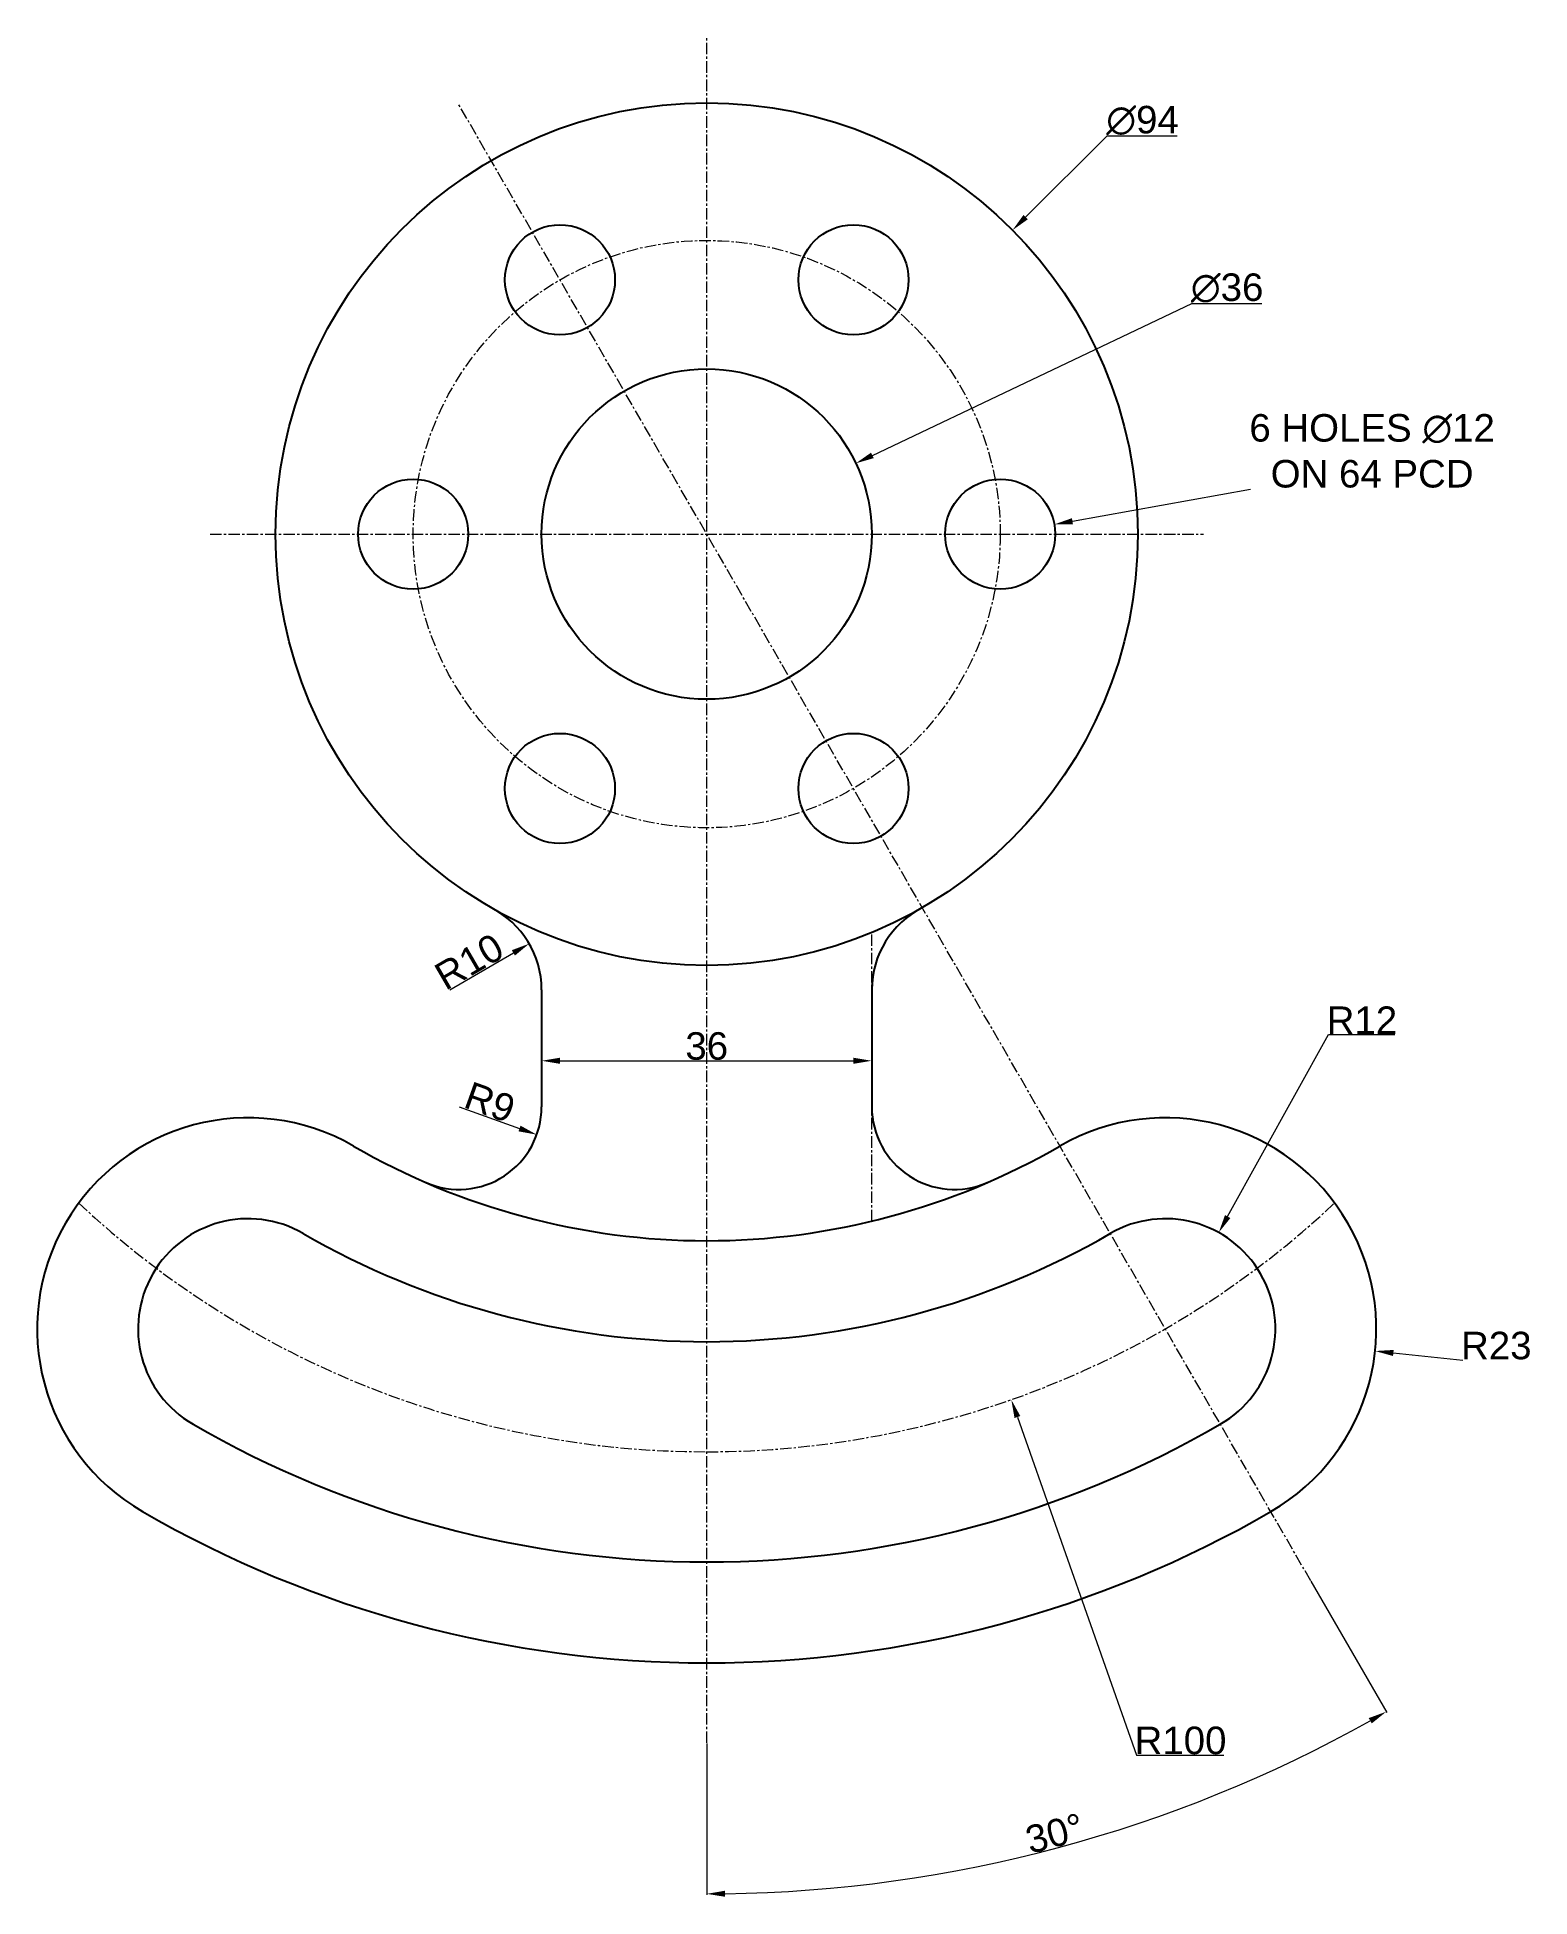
# Model space of a CAD drawing. Header units: millimetres. Extents: x -73 to 90, y -148 to 54.
import ezdxf

# ---------------------------------------------------------------- set-up
doc = ezdxf.new("R2010")
doc.units = ezdxf.units.MM
doc.header["$MEASUREMENT"] = 0
doc.linetypes.add('CENTER', pattern=[2, 1.25, -0.25, 0.25, -0.25])
doc.layers.add('AM_5', color=3, linetype='Continuous', lineweight=15)
doc.layers.add('AM_7', color=4, linetype='CENTER', lineweight=15)
doc.styles.get("Standard").update_dxf_attribs({"font": 'arial.ttf'})
doc.dimstyles.new('AM_ANSI$0', dxfattribs={"dimtxt": 3, "dimasz": 2, "dimexe": 0.1, "dimexo": 0.05, "dimgap": 0.06, "dimtad": 1, "dimtoh": 1, "dimdec": 3, "dimzin": 9, "dimdsep": 46, "dimtxsty": 'Standard', "dimcen": 0, "dimclrd": 256, "dimclre": 256, "dimclrt": 2, "dimadec": 0, "dimazin": 2, "dimtp": 0.1, "dimtm": 0.1, "dimtfac": 0.71, "dimtdec": 3, "dimtofl": 0, "dimtmove": 0, "dimatfit": 3, "dimfxl": 1, "dimtolj": 1, "dimtzin": 7, "dimlwd": -1, "dimlwe": -1, "dimarcsym": 1})
doc.dimstyles.new('AM_ANSI$2', dxfattribs={"dimtxt": 3, "dimasz": 2, "dimexe": 0.1, "dimexo": 0.05, "dimgap": 0.06, "dimtad": 1, "dimtoh": 1, "dimdec": 3, "dimzin": 9, "dimdsep": 46, "dimtxsty": 'Standard', "dimcen": 0, "dimclrd": 256, "dimclre": 256, "dimclrt": 2, "dimadec": 0, "dimazin": 2, "dimtp": 0.1, "dimtm": 0.1, "dimtfac": 0.71, "dimtdec": 3, "dimtofl": 0, "dimtmove": 0, "dimatfit": 3, "dimfxl": 1, "dimtolj": 1, "dimtzin": 7, "dimlwd": -1, "dimlwe": -1, "dimarcsym": 1})
doc.dimstyles.new('AM_ANSI$3', dxfattribs={"dimtxt": 3, "dimasz": 2, "dimexe": 0.1, "dimexo": 0.05, "dimgap": 0.06, "dimtad": 1, "dimtoh": 1, "dimdec": 3, "dimzin": 9, "dimdsep": 46, "dimtxsty": 'Standard', "dimcen": 0, "dimclrd": 256, "dimclre": 256, "dimclrt": 2, "dimadec": 0, "dimazin": 2, "dimtp": 0.1, "dimtm": 0.1, "dimtfac": 0.71, "dimtdec": 3, "dimtofl": 0, "dimtmove": 0, "dimatfit": 0, "dimfxl": 1, "dimtolj": 1, "dimtzin": 7, "dimlwd": -1, "dimlwe": -1, "dimarcsym": 1})
doc.dimstyles.new('AM_ANSI$4', dxfattribs={"dimtxt": 3, "dimasz": 2, "dimexe": 0.1, "dimexo": 0.05, "dimgap": 0.06, "dimtad": 1, "dimtoh": 1, "dimdec": 3, "dimzin": 9, "dimdsep": 46, "dimtxsty": 'Standard', "dimcen": 0, "dimclrd": 256, "dimclre": 256, "dimclrt": 2, "dimadec": 0, "dimazin": 2, "dimtp": 0.1, "dimtm": 0.1, "dimtfac": 0.71, "dimtdec": 3, "dimtofl": 0, "dimtmove": 0, "dimatfit": 0, "dimfxl": 1, "dimtolj": 1, "dimtzin": 7, "dimlwd": -1, "dimlwe": -1, "dimarcsym": 1})

# ---------------------------------------------------------------- blocks, each defined once
blk = doc.blocks.new('*D5')
at = {"layer": 'AM_5', "transparency": 16777216}
for p, q in [((-18, -56.08), (-18, -57.49)), ((18, -56.08), (18, -57.49)), ((-16, -57.39), (16, -57.39))]:
    blk.add_line(p, q, dxfattribs=at)
for points in [[(-16, -57.06), (-16, -57.72), (-18, -57.39)], [(16, -57.06), (16, -57.72), (18, -57.39)]]:
    blk.add_solid(points, dxfattribs=at)
at = {"layer": 'Defpoints', "color": 0, "transparency": 16777216}
for p in [(-18, -56.03), (18, -56.03), (18, -57.39)]:
    blk.add_point(p, dxfattribs=at)
at = {"layer": 'AM_5', "color": 2, "transparency": 16777216, "insert": (0, -55.8), "char_height": 3, "attachment_point": 5}
blk.add_mtext('\\A1;36', dxfattribs=at)
blk = doc.blocks.new('*D6')
at = {"layer": 'AM_5', "transparency": 16777216}
for p, q in [((34.76, 34.53), (43.68, 43.39)), ((43.68, 43.39), (51.29, 43.39))]:
    blk.add_line(p, q, dxfattribs=at)
blk.add_solid([(34.53, 34.77), (35, 34.3), (33.34, 33.12)], dxfattribs=at)
at = {"layer": 'Defpoints', "color": 0, "transparency": 16777216}
for p in [(33.34, 33.12), (-33.34, -33.12)]:
    blk.add_point(p, dxfattribs=at)
at = {"layer": 'AM_5', "color": 2, "transparency": 16777216, "insert": (47.52, 45.07), "char_height": 3, "attachment_point": 5}
blk.add_mtext('\\A1;∅94', dxfattribs=at)
blk = doc.blocks.new('*D7')
at = {"layer": 'AM_5', "transparency": 16777216}
for p, q in [((18.07, 8.58), (52.9, 25.13)), ((52.9, 25.13), (60.52, 25.13))]:
    blk.add_line(p, q, dxfattribs=at)
blk.add_solid([(17.92, 8.88), (18.21, 8.28), (16.26, 7.72)], dxfattribs=at)
at = {"layer": 'Defpoints', "color": 0, "transparency": 16777216}
for p in [(16.26, 7.72), (-16.26, -7.72)]:
    blk.add_point(p, dxfattribs=at)
at = {"layer": 'AM_5', "color": 2, "transparency": 16777216, "insert": (56.74, 26.81), "char_height": 3, "attachment_point": 5}
blk.add_mtext('\\A1;∅36', dxfattribs=at)
blk = doc.blocks.new('*D8')
at = {"layer": 'AM_5', "transparency": 16777216}
blk.add_line((39.87, 1.41), (59.28, 4.89), dxfattribs=at)
blk.add_solid([(39.82, 1.74), (39.93, 1.08), (37.91, 1.06)], dxfattribs=at)
at = {"layer": 'Defpoints', "color": 0, "transparency": 16777216}
for p in [(37.91, 1.06), (26.09, -1.06)]:
    blk.add_point(p, dxfattribs=at)
at = {"layer": 'AM_5', "color": 2, "transparency": 16777216, "insert": (72.55, 9.06), "char_height": 3, "attachment_point": 5}
blk.add_mtext('\\A1;6 HOLES ∅12^JON 64 PCD', dxfattribs=at)
blk = doc.blocks.new('*D9')
at = {"layer": 'AM_5', "transparency": 16777216}
for p, q in [((33.88, -96.21), (46.85, -133.06)), ((46.85, -133.06), (56.4, -133.06))]:
    blk.add_line(p, q, dxfattribs=at)
blk.add_solid([(34.19, -96.1), (33.56, -96.32), (33.21, -94.32)], dxfattribs=at)
at = {"layer": 'Defpoints', "color": 0, "transparency": 16777216}
for p in [(0, 0), (33.21, -94.32)]:
    blk.add_point(p, dxfattribs=at)
at = {"layer": 'AM_5', "color": 2, "transparency": 16777216, "insert": (51.66, -131.47), "char_height": 3, "attachment_point": 5}
blk.add_mtext('\\A1;R100', dxfattribs=at)
blk = doc.blocks.new('*D13')
at = {"layer": 'AM_5', "transparency": 16777216}
blk.add_line((-28, -49.65), (-21.08, -45.63), dxfattribs=at)
blk.add_solid([(-21.25, -45.34), (-20.91, -45.92), (-19.35, -44.63)], dxfattribs=at)
at = {"layer": 'Defpoints', "color": 0, "transparency": 16777216}
for p in [(-19.35, -44.63), (-28, -49.65)]:
    blk.add_point(p, dxfattribs=at)
at = {"layer": 'AM_5', "color": 2, "transparency": 16777216, "insert": (-25.9, -46.59), "char_height": 3, "attachment_point": 5, "rotation": 30.1368}
blk.add_mtext('\\A1;R10', dxfattribs=at)
blk = doc.blocks.new('*D14')
at = {"layer": 'AM_5', "transparency": 16777216}
blk.add_line((-27, -62.41), (-20.41, -64.77), dxfattribs=at)
blk.add_solid([(-20.3, -64.46), (-20.52, -65.08), (-18.53, -65.44)], dxfattribs=at)
at = {"layer": 'Defpoints', "color": 0, "transparency": 16777216}
for p in [(-27, -62.41), (-18.53, -65.44)]:
    blk.add_point(p, dxfattribs=at)
at = {"layer": 'AM_5', "color": 2, "transparency": 16777216, "insert": (-23.64, -61.92), "char_height": 3, "attachment_point": 5, "rotation": 340.303}
blk.add_mtext('\\A1;R9', dxfattribs=at)
blk = doc.blocks.new('*D15')
at = {"layer": 'AM_5', "transparency": 16777216}
for p, q in [((56.8, -74.36), (67.81, -54.54)), ((67.81, -54.54), (75.01, -54.54))]:
    blk.add_line(p, q, dxfattribs=at)
blk.add_solid([(56.51, -74.2), (57.09, -74.53), (55.83, -76.11)], dxfattribs=at)
at = {"layer": 'Defpoints', "color": 0, "transparency": 16777216}
for p in [(55.83, -76.11), (50, -86.6)]:
    blk.add_point(p, dxfattribs=at)
at = {"layer": 'AM_5', "color": 2, "transparency": 16777216, "insert": (71.44, -52.97), "char_height": 3, "attachment_point": 5}
blk.add_mtext('\\A1;R12', dxfattribs=at)
blk = doc.blocks.new('*D16')
at = {"layer": 'AM_5', "transparency": 16777216}
blk.add_line((74.86, -89.23), (82.44, -90.03), dxfattribs=at)
blk.add_solid([(74.9, -88.9), (74.83, -89.56), (72.87, -89.02)], dxfattribs=at)
at = {"layer": 'Defpoints', "color": 0, "transparency": 16777216}
for p in [(50, -86.6), (72.87, -89.02)]:
    blk.add_point(p, dxfattribs=at)
at = {"layer": 'AM_5', "color": 2, "transparency": 16777216, "insert": (86.09, -88.44), "char_height": 3, "attachment_point": 5}
blk.add_mtext('\\A1;R23', dxfattribs=at)
blk = doc.blocks.new('*D17')
at = {"layer": 'AM_5', "transparency": 16777216}
for p, q in [((65.88, -114.11), (74.14, -128.41)), ((0, -131.77), (0, -148.27))]:
    blk.add_line(p, q, dxfattribs=at)
blk.add_arc((0, 0), 148.17, 270.7734, 299.2266, dxfattribs=at)
for points in [[(72.18, -129.02), (72.51, -129.6), (74.09, -128.32)], [(2, -148.49), (2, -147.83), (0, -148.17)]]:
    blk.add_solid(points, dxfattribs=at)
at = {"layer": 'Defpoints', "color": 0, "transparency": 16777216}
for p in [(0, 54.15), (-27.08, 46.9), (65.86, -114.07), (0, -131.72), (25.73, -145.92)]:
    blk.add_point(p, dxfattribs=at)
at = {"layer": 'AM_5', "color": 2, "transparency": 16777216, "insert": (37.94, -141.59), "char_height": 3, "attachment_point": 5, "rotation": 15}
blk.add_mtext('\\A1;30°', dxfattribs=at)

msp = doc.modelspace()

# ---------------------------------------------------------------- linework, layer by layer
for p, q in [((-18, -49.6488), (-18, -62.4099)), ((18, -49.6488), (18, -62.4099))]:
    msp.add_line(p, q)
for centre, radius in [((0, 0), 47), ((-16, 27.7128), 6), ((16, 27.7128), 6), ((0, 0), 18), ((-32, 0), 6), ((32, 0), 6), ((-16, -27.7128), 6), ((16, -27.7128), 6)]:
    msp.add_circle(centre, radius)
for centre, radius, start, end in [((-28, -49.6488), 10, 0, 63.300181), ((28, -49.6488), 10, 116.699819, 180), ((-27, -62.4099), 9, 246.60556, 0), ((27, -62.4099), 9, 180, 293.39444), ((-50, -86.6025), 23, 60, 240), ((50, -86.6025), 23, 300, 120), ((0, 0), 77, 240, 270), ((0, 0), 77, 270, 300), ((-50, -86.6025), 12, 60, 240), ((50, -86.6025), 12, 300, 120), ((0, 0), 88, 240, 270), ((0, 0), 88, 270, 300), ((0, 0), 112, 240, 270), ((0, 0), 112, 270, 300), ((0, 0), 123, 240, 270), ((0, 0), 123, 270, 300)]:
    msp.add_arc(centre, radius, start, end)
at = {"layer": 'AM_7'}
for p, q in [((0, -131.7159), (0, 54.1518)), ((65.858, -114.0693), (-27.0759, 46.8968)), ((-54.1518, 0), (54.1518, 0)), ((18, -74.8665), (18, -43.4166))]:
    msp.add_line(p, q, dxfattribs=at)
msp.add_circle((0, 0), 32, dxfattribs=at)
for start, end in [(226.79275, 270), (270, 313.20725)]:
    msp.add_arc((0, 0), 100, start, end, dxfattribs=at)

# ---------------------------------------------------------------- dimensions: what is measured, and where the dimension line sits
at = {"layer": 'AM_5'}
dim = msp.add_angular_dim_2l(base=(25.7299, -145.9217), line1=((65.858, -114.0693), (-27.0759, 46.8968)), line2=((0, -131.7159), (0, 54.1518)), dimstyle='AM_ANSI$2', override={"dimpost": ''}, dxfattribs=at)
dim.commit()
dim.dimension.update_dxf_attribs({"geometry": '*D17', "text_midpoint": (37.9377, -141.5855)})
dim = msp.add_diameter_dim_2p(p1=(-33.3446, -33.1231), p2=(33.3446, 33.1231), dimstyle='AM_ANSI$3', override={"dimpost": ''}, dxfattribs=at)
dim.commit()
dim.dimension.update_dxf_attribs({"geometry": '*D6', "text_midpoint": (47.5189, 43.3941), "dimtype": 163})
dim = msp.add_diameter_dim_2p(p1=(-16.2588, -7.7235), p2=(16.2588, 7.7235), dimstyle='AM_ANSI$3', dxfattribs=at)
dim.commit()
dim.dimension.update_dxf_attribs({"geometry": '*D7', "text_midpoint": (56.7405, 25.1297), "dimtype": 163})
dim = msp.add_diameter_dim_2p(p1=(26.0941, -1.0587), p2=(37.9059, 1.0587), text='6 HOLES <>^JON 64 PCD', dimstyle='AM_ANSI$3', dxfattribs=at)
dim.commit()
dim.dimension.update_dxf_attribs({"geometry": '*D8', "text_midpoint": (72.549, 4.8908), "dimtype": 163})
for center, mpoint, picture, middle in [((0, 0), (33.2124, -94.3236), '*D9', (51.6571, -133.062)), ((50, -86.6025), (55.8265, -76.112), '*D15', (71.4393, -54.5352))]:
    dim = msp.add_radius_dim(center=center, mpoint=mpoint, dimstyle='AM_ANSI$4', override={"dimpost": ''}, dxfattribs=at)
    dim.commit()
    dim.dimension.update_dxf_attribs({"geometry": picture, "text_midpoint": middle, "dimtype": 164})
for center, mpoint, picture, middle in [((-28, -49.6488), (-19.3517, -44.6281), '*D13', (-25.0967, -47.9633)), ((-27, -62.4099), (-18.5266, -65.4433), '*D14', (-24.1791, -63.4198)), ((50, -86.6025), (72.8728, -89.0182), '*D16', (86.0854, -90.0287))]:
    dim = msp.add_radius_dim(center=center, mpoint=mpoint, dimstyle='AM_ANSI$4', dxfattribs=at)
    dim.commit()
    dim.dimension.update_dxf_attribs({"geometry": picture, "text_midpoint": middle, "dimtype": 164})
dim = msp.add_linear_dim(base=(18, -57.3901), p1=(-18, -56.0294), p2=(18, -56.0294), angle=0, dimstyle='AM_ANSI$0', override={"dimpost": ''}, dxfattribs=at)
dim.commit()
dim.dimension.update_dxf_attribs({"geometry": '*D5', "text_midpoint": (0, -55.7973)})

doc.saveas('drawing.dxf')
